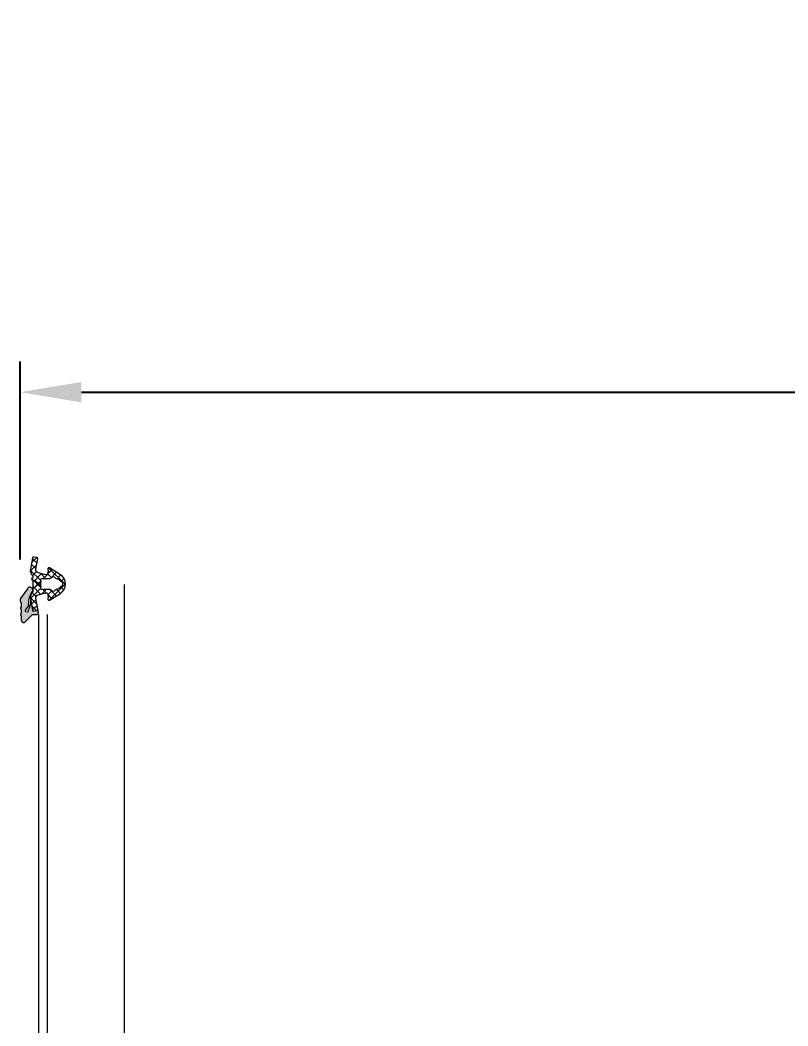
# Model space of a CAD drawing. Header units: millimetres. Extents: x -20000 to 230000, y -17405 to 24510.
# Drawn here: x 4718.5 to 4843.8, y -16601.3 to -16437.2 of the extents above; entities that cross this region are included whole.
import ezdxf

# ---------------------------------------------------------------- set-up
doc = ezdxf.new("R2010")
doc.units = ezdxf.units.MM
doc.header["$PDMODE"] = 35
doc.header["$PDSIZE"] = 0.5
doc.layers.get('0').update_dxf_attribs({"lineweight": 13})
doc.layers.get('Defpoints').update_dxf_attribs({"true_color": 0xc2a584})
doc.layers.add('0 - Invisible', color=43, linetype='Continuous', lineweight=0, plot=False)
for name, color, linetype, lineweight in [('1 - Cotation', 32, 'Continuous', 13), ('1 - Joint', 7, 'Continuous', 13), ('1 - PVC', 7, 'Continuous', 13)]:
    doc.layers.add(name, color=color, linetype=linetype, lineweight=lineweight)
doc.styles.add('Texte Poralu', font='tahomabd.ttf')
doc.dimstyles.new('30 - 1000', dxfattribs={"dimtxt": 10, "dimasz": 10, "dimexe": 5, "dimexo": 2.5, "dimgap": 5, "dimtad": 1, "dimdec": 1, "dimtxsty": 'Texte Poralu', "dimcen": 5, "dimazin": 0, "dimtfac": 1, "dimtdec": 1, "dimtmove": 0, "dimatfit": 3, "dimfxl": 1, "dimarcsym": 0})

# ---------------------------------------------------------------- blocks, each defined once
blk = doc.blocks.new('*U428')
at = {"layer": '1 - Joint', "linetype": 'ByBlock'}
blk.add_hatch(color=256, dxfattribs=at).paths.add_polyline_path([(2.84, 3.14), (2.84, 3.78, 0.57735), (2.84, 4.13), (2.84, 4.79, 0.57735), (2.84, 5.13), (2.84, 5.85, 0.419335), (2.27, 6.28), (0.94, 4.97), (0.31, 5, 0.477659), (0, 4.65), (0.11, 4.02, -0.406954), (0.36, 4.36), (0.75, 4.43, -0.418679), (0.98, 4.27), (1.3, 2.36, -0.125286), (1.66, 4.3, -1.387029), (2.11, 4.3), (1.59, 3.57, -0.153631), (1.05, 1.3, 0.167659), (0.93, 1.03), (0.93, 0.96, 0.744987), (1.78, 0.78), (2.91, 2.37, 0.250622)])
h = blk.add_hatch(dxfattribs=at)
h.set_pattern_fill('ANSI37', color=256, scale=0.25, style=0)
h.paths.add_polyline_path([(0.93, 0.96, -0.041156), (0.93, 1.03), (0.93, 1.36, 0.277105), (1.3, 2.36), (0.98, 4.27, 0.414214), (0.75, 4.43), (0.36, 4.36, 0.406954), (0.11, 4.02), (0.4, 2.34, -0.388879), (0.04, 1.77), (-1.23, 1.43, -0.414214), (-1.53, 1.73), (-1.53, 2.01), (-1.71, 2.01), (-1.54, 2.38, 0.109518), (-1.53, 2.46, 0.414214), (-1.73, 2.66, 0.140872), (-1.83, 2.63), (-3.58, 1.54, 0.258271), (-4.42, 0.01, 0.258271), (-3.58, -1.51), (-1.83, -2.61, 0.140872), (-1.73, -2.64, 0.414214), (-1.53, -2.44, 0.109518), (-1.54, -2.35), (-1.71, -1.99), (-1.53, -1.99), (-1.53, -1.79, -0.414214), (-1.23, -1.49), (0.04, -1.83, -0.388879), (0.4, -2.4), (0.1, -4.07, 0.043661), (0.1, -4.1, 0.36397), (0.27, -4.3), (0.76, -4.39, 0.037727), (0.79, -4.39, 0.370694), (0.99, -4.22), (1.31, -2.39, 0.271381), (0.93, -1.34), (0.93, -0.99, 1), (0.93, -0.59)])
h.paths.add_polyline_path([(-0.37, 0.71), (-0.37, -0.69, -0.414214), (-0.57, -0.89), (-1.9, -0.89, 0.267949), (-2.16, -1.04, -0.267949), (-2.42, -1.19, -0.271324), (-2.68, -1.04, 0.243431), (-2.91, -0.88, -0.210605), (-3.54, -0.52, 0.11634), (-3.65, -0.43, -0.281921), (-3.92, 0.01, -0.281921), (-3.65, 0.46, 0.11634), (-3.54, 0.55, -0.210605), (-2.91, 0.91, 0.243431), (-2.68, 1.06, -0.271324), (-2.42, 1.21, -0.267949), (-2.16, 1.06, 0.267949), (-1.9, 0.91), (-0.57, 0.91, -0.414214)], flags=16)
at = {"layer": '0 - Invisible', "linetype": 'ByBlock'}
blk.add_point((0, 0), dxfattribs=at)
at = {"layer": '1 - Joint', "linetype": 'ByBlock'}
for points in [[(2.11, 4.3), (1.59, 3.57, -0.153631), (1.05, 1.3, 1.13268), (1.78, 0.78), (2.91, 2.37, 0.250622), (2.84, 3.14), (2.84, 3.78, 0.57735), (2.84, 4.13), (2.84, 4.79, 0.57735), (2.84, 5.13), (2.84, 5.85, 0.419335), (2.27, 6.28), (0.94, 4.97), (0.31, 5, 0.477659), (0, 4.65), (0.4, 2.34, -0.388879), (0.04, 1.77), (-1.23, 1.43, -0.414214), (-1.53, 1.73), (-1.53, 2.01), (-1.71, 2.01), (-1.54, 2.38, 0.109518), (-1.53, 2.46, 0.414214), (-1.73, 2.66, 0.140872), (-1.83, 2.63), (-3.58, 1.54, 0.258271), (-4.42, 0.01, 0.258271), (-3.58, -1.51), (-1.83, -2.61, 0.140872), (-1.73, -2.64, 0.414214), (-1.53, -2.44, 0.109518), (-1.54, -2.35), (-1.71, -1.99), (-1.53, -1.99), (-1.53, -1.79, -0.414214), (-1.23, -1.49), (0.04, -1.83, -0.388879), (0.4, -2.4), (0.1, -4.07, 0.043661), (0.1, -4.1, 0.36397), (0.27, -4.3), (0.76, -4.39, 0.037727), (0.79, -4.39, 0.370694), (0.99, -4.22), (1.31, -2.39, 0.271381), (0.93, -1.34), (0.93, -0.99, 1), (0.93, -0.59), (0.93, 1.36, 0.277105), (1.3, 2.36, -0.125286), (1.66, 4.3, -1.387029)], [(-3.65, 0.46, 0.11634), (-3.54, 0.55, -0.210605), (-2.91, 0.91, 0.243431), (-2.68, 1.06, -0.271324), (-2.42, 1.21, -0.267949), (-2.16, 1.06, 0.267949), (-1.9, 0.91), (-0.57, 0.91, -0.414214), (-0.37, 0.71), (-0.37, -0.69, -0.414214), (-0.57, -0.89), (-1.9, -0.89, 0.267949), (-2.16, -1.04, -0.267949), (-2.42, -1.19, -0.271324), (-2.68, -1.04, 0.243431), (-2.91, -0.88, -0.210605), (-3.54, -0.52, 0.11634), (-3.65, -0.43, -0.281921), (-3.92, 0.01, -0.281921)]]:
    blk.add_lwpolyline(points, format="xyb", close=True, dxfattribs=at)
blk.add_lwpolyline([(1.3, 2.36), (0.98, 4.27, 0.414214), (0.75, 4.43), (0.36, 4.36, 0.406954), (0.11, 4.02)], format="xyb", dxfattribs=at)
blk = doc.blocks.new('*U849')
at = {"layer": '1 - PVC'}
for p, q in [((15.12, 60), (865.88, 60)), ((861, 47.5), (20, 47.5)), ((20, 46), (861, 46))]:
    blk.add_line(p, q, dxfattribs=at)
at = {"rotation": 269.9999999999999}
blk.add_blockref('*U428', (15, 46), dxfattribs=at)
blk = doc.blocks.new('*D864')
at = {"layer": '1 - Cotation', "color": 0, "lineweight": -2, "transparency": 16777216}
for p, q in [((5545.5, -16439.72), (5545.5, -16502.93)), ((4718.5, -16525.22), (4718.5, -16492.93)), ((4728.5, -16497.93), (5535.5, -16497.93))]:
    blk.add_line(p, q, dxfattribs=at)
at = {"layer": '1 - Cotation', "color": 0, "transparency": 16777216}
for points in [[(4728.5, -16496.27), (4728.5, -16499.6), (4718.5, -16497.93)], [(5535.5, -16496.27), (5535.5, -16499.6), (5545.5, -16497.93)]]:
    blk.add_solid(points, dxfattribs=at)
at = {"layer": 'Defpoints', "color": 0, "transparency": 16777216}
for p in [(5545.5, -16437.22), (5545.5, -16497.93), (4718.5, -16527.72)]:
    blk.add_point(p, dxfattribs=at)
at = {"layer": '1 - Cotation', "color": 0, "transparency": 16777216, "insert": (5132, -16487.71), "char_height": 10, "attachment_point": 5, "style": 'Texte Poralu'}
blk.add_mtext('827', dxfattribs=at)

msp = doc.modelspace()

# ---------------------------------------------------------------- block references
at = {"rotation": 270}
msp.add_blockref('*U849', (4675.5, -16514.22), dxfattribs=at)

# ---------------------------------------------------------------- dimensions: what is measured, and where the dimension line sits
at = {"layer": '1 - Cotation'}
dim = msp.add_linear_dim(base=(5545.5, -16497.93), p1=(4718.5, -16527.72), p2=(5545.5, -16437.22), dimstyle='30 - 1000', dxfattribs=at)
dim.commit()
dim.dimension.update_dxf_attribs({"geometry": '*D864', "text_midpoint": (5132, -16487.71)})

doc.saveas('drawing.dxf')
